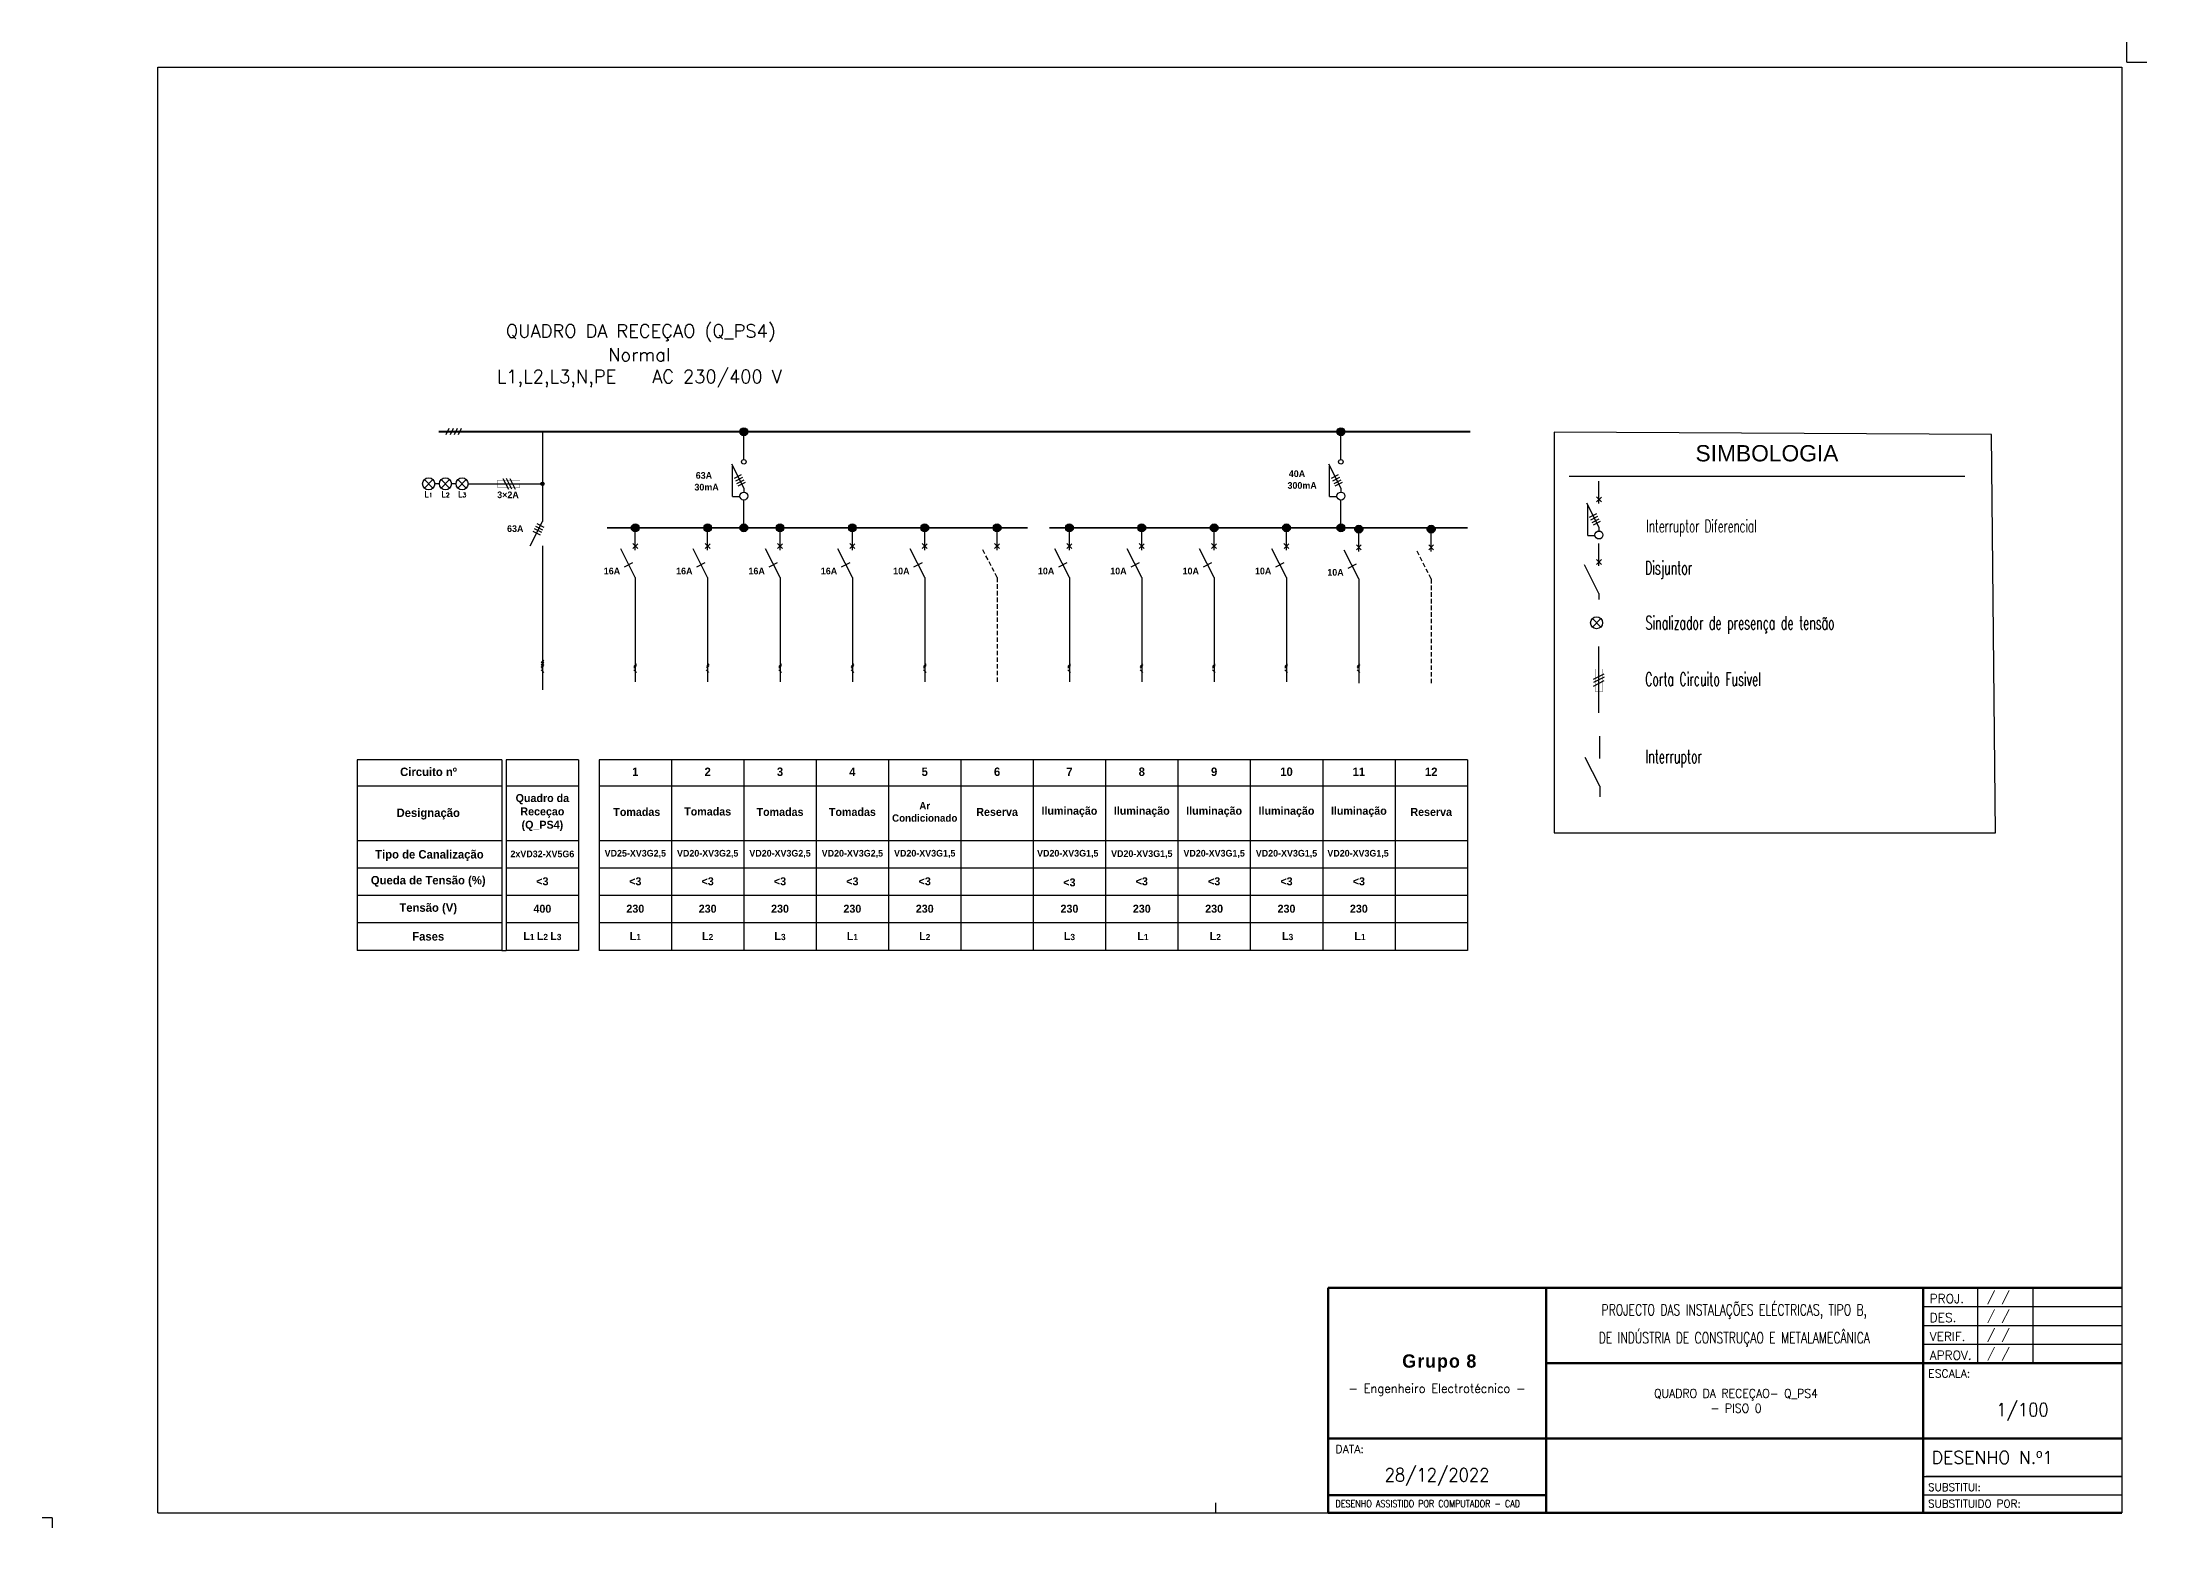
# Model space of a CAD drawing. Extents: x -8 to 729, y -363 to 534.
# Drawn here: x 633.3 to 728.2, y -111.2 to -44.3 of the extents above; entities that cross this region are included whole.
import ezdxf
from ezdxf.enums import TextEntityAlignment as Align

# ---------------------------------------------------------------- set-up
doc = ezdxf.new("R2010")
doc.units = 0
doc.header["$LTSCALE"] = 0.8
doc.header["$MEASUREMENT"] = 0
doc.linetypes.add('DASHED2', pattern=[0.375, 0.25, -0.125])
doc.linetypes.add('HIDDEN', pattern=[0.375, 0.25, -0.125])
doc.layers.get('0').update_dxf_attribs({"color": 3, "linetype": 'CONTINUOUS'})
for name, color, linetype in [('0_ligações', 10, 'CONTINUOUS'), ('Desenho base', 7, 'CONTINUOUS'), ('LEGENDA', 1, 'CONTINUOUS'), ('Quadros Eléctricos', 41, 'CONTINUOUS')]:
    doc.layers.add(name, color=color, linetype=linetype)
doc.styles.add('ARIAL', font='arial.ttf')
doc.styles.add('Century Gothic', font='GOTHICB.TTF')
doc.styles.add('PEN', font='ROMANS.SHX', dxfattribs={"width": 0.7, "height": 1})
doc.styles.add('ROMANS', font='romans', dxfattribs={"width": 0.9})
doc.styles.get("Standard").update_dxf_attribs({"font": 'ROMANS'})

# ---------------------------------------------------------------- blocks, each defined once
blk = doc.blocks.new('Folha A3')
at = {"color": 0}
for p, q in [((412, 289), (412, 293)), ((412, 289), (416, 289)), ((21, 288), (411, 288)), ((21, 1), (21, 288)), ((411, 288), (411, 1)), ((0, 0), (-2, 0)), ((0, 0), (0, -2)), ((21, 1), (411, 1)), ((231, 3), (231, 1))]:
    blk.add_line(p, q, dxfattribs=at)

msp = doc.modelspace()

# ---------------------------------------------------------------- hatches: boundary and pattern name
at = {"layer": 'Quadros Eléctricos'}
for points in [[(664.955, -61.638, 1), (664.955, -61.994, 1)], [(691.857, -61.638, 1), (691.857, -61.994, 1)], [(655.797, -64.166, -1), (655.957, -64.166, -1)], [(660.064, -65.969, 1), (660.064, -66.325, 1)], [(663.324, -65.969, 1), (663.324, -66.325, 1)], [(664.954, -65.969, 1), (664.954, -66.325, 1)], [(666.584, -65.969, 1), (666.584, -66.325, 1)], [(669.844, -65.969, 1), (669.844, -66.325, 1)], [(673.104, -65.969, 1), (673.104, -66.325, 1)], [(676.365, -65.969, 1), (676.365, -66.325, 1)], [(679.625, -65.969, 1), (679.625, -66.325, 1)], [(682.885, -65.969, 1), (682.885, -66.325, 1)], [(686.145, -65.969, 1), (686.145, -66.325, 1)], [(689.405, -65.969, 1), (689.405, -66.325, 1)], [(691.856, -65.969, 1), (691.856, -66.325, 1)], [(692.665, -66.028, 1), (692.665, -66.384, 1)], [(695.925, -66.028, 1), (695.925, -66.384, 1)]]:
    msp.add_hatch(color=7, dxfattribs=at).paths.add_polyline_path(points)

# ---------------------------------------------------------------- linework, layer by layer
at = {"layer": 'Desenho base'}
for p, q in [((721.174, -61.94), (701.465, -61.839)), ((702.141, -63.825, 0.001), (719.965, -63.825, 0.001)), ((655.936, -72.117), (655.818, -72.235)), ((655.936, -72.194), (655.818, -72.312)), ((655.936, -72.271), (655.818, -72.389)), ((655.936, -72.348), (655.818, -72.466)), ((655.936, -72.662), (655.818, -72.543)), ((660.124, -72.271), (660.005, -72.389)), ((660.124, -72.348), (660.005, -72.466)), ((660.124, -72.662), (660.005, -72.543)), ((663.384, -72.271), (663.265, -72.389)), ((663.384, -72.348), (663.265, -72.466)), ((663.384, -72.662), (663.265, -72.543)), ((666.644, -72.271), (666.525, -72.389)), ((666.644, -72.348), (666.525, -72.466)), ((666.644, -72.662), (666.525, -72.543)), ((669.904, -72.271), (669.785, -72.389)), ((669.904, -72.348), (669.785, -72.466)), ((669.904, -72.662), (669.785, -72.543)), ((673.163, -72.271), (673.045, -72.389)), ((673.163, -72.348), (673.045, -72.466)), ((673.163, -72.662), (673.045, -72.543)), ((679.674, -72.271, 0), (679.555, -72.389, 0)), ((679.674, -72.348, 0), (679.555, -72.466, 0)), ((679.674, -72.662, 0), (679.555, -72.543, 0)), ((682.934, -72.271, 0), (682.815, -72.389, 0)), ((682.934, -72.348, 0), (682.815, -72.466, 0)), ((682.934, -72.662, 0), (682.815, -72.543, 0)), ((686.194, -72.271, 0), (686.075, -72.389, 0)), ((686.194, -72.348, 0), (686.075, -72.466, 0)), ((686.194, -72.662, 0), (686.075, -72.543, 0)), ((689.454, -72.271, 0), (689.335, -72.389, 0)), ((689.454, -72.348, 0), (689.335, -72.466, 0)), ((689.454, -72.662, 0), (689.335, -72.543, 0)), ((692.714, -72.271, 0), (692.595, -72.389, 0)), ((692.714, -72.348, 0), (692.595, -72.466, 0)), ((692.714, -72.662, 0), (692.595, -72.543, 0))]:
    msp.add_line(p, q, dxfattribs=at)
at = {"layer": 'Desenho base', "lineweight": 120}
for p, q in [((727.038, -100.375), (691.278, -100.375)), ((691.278, -100.375), (691.278, -110.515)), ((727.038, -110.515), (691.278, -110.515))]:
    msp.add_line(p, q, dxfattribs=at)
at = {"layer": 'Desenho base', "lineweight": 60}
for p, q in [((701.098, -100.375), (701.098, -110.515)), ((718.098, -100.375), (718.098, -110.515)), ((701.098, -103.775), (727.038, -103.775)), ((691.278, -107.175), (727.038, -107.175)), ((701.098, -109.725), (691.278, -109.725))]:
    msp.add_line(p, q, dxfattribs=at)
at = {"layer": 'Desenho base', "lineweight": 30}
for p, q in [((720.538, -100.375), (720.538, -103.775)), ((723.038, -100.375), (723.038, -103.775)), ((718.098, -101.225), (727.038, -101.225)), ((718.098, -102.075), (727.038, -102.075)), ((718.098, -102.927), (727.038, -102.927)), ((718.098, -108.875), (727.038, -108.875)), ((727.038, -108.875), (718.218, -108.875)), ((727.038, -109.725), (718.098, -109.725))]:
    msp.add_line(p, q, dxfattribs=at)
at = {"layer": 'Quadros Eléctricos', "color": 7, "ltscale": 10}
for p, q in [((651.667, -61.668), (651.529, -61.962)), ((651.852, -61.668), (651.715, -61.962)), ((652.037, -61.668), (651.9, -61.962)), ((652.222, -61.668), (652.085, -61.962))]:
    msp.add_line(p, q, dxfattribs=at)
at = {"layer": 'Quadros Eléctricos'}
for p, q in [((655.877, -61.816), (655.877, -65.859)), ((664.955, -63.069), (664.955, -61.816)), ((691.857, -63.069, 0), (691.857, -61.816, 0)), ((664.397, -63.257), (664.954, -64.352)), ((691.299, -63.257, 0), (691.856, -64.352, 0)), ((651.235, -64.163), (651.024, -64.163)), ((651.988, -64.164), (651.777, -64.164)), ((652.529, -64.165), (653.843, -64.163)), ((653.856, -64.163), (655.877, -64.166)), ((664.954, -64.352), (664.954, -64.533)), ((691.856, -64.352, 0), (691.856, -64.533, 0)), ((703.484, -65.048), (703.484, -64.048)), ((655.877, -65.316), (655.877, -65.859)), ((664.954, -65.579), (664.954, -64.894)), ((664.954, -66.147), (664.954, -64.894)), ((691.856, -65.579, 0), (691.856, -64.894, 0)), ((691.856, -66.147, 0), (691.856, -64.894, 0)), ((702.926, -65.013), (703.484, -66.109)), ((655.32, -66.953), (655.877, -65.859)), ((660.064, -67.146, 0), (660.064, -66.147, 0)), ((669.844, -66.147), (660.064, -66.147, 0)), ((663.324, -67.146), (663.324, -66.147)), ((666.584, -67.146), (666.584, -66.147)), ((669.844, -67.146), (669.844, -66.147)), ((673.104, -67.146), (673.104, -66.147)), ((676.365, -67.146, 0), (676.365, -66.147, 0)), ((679.625, -67.146, 0), (679.625, -66.147, 0)), ((682.885, -67.146, 0), (682.885, -66.147, 0)), ((686.145, -67.146, 0), (686.145, -66.147, 0)), ((689.405, -67.146, 0), (689.405, -66.147, 0)), ((692.665, -67.206, 0), (692.665, -66.206, 0)), ((695.925, -67.206, 0), (695.925, -66.206, 0)), ((703.484, -66.109), (703.484, -66.289)), ((655.877, -66.953), (655.877, -73.446)), ((660.064, -68.388, 0), (659.407, -67.098, 0)), ((663.324, -68.388), (662.667, -67.098)), ((666.584, -68.388), (665.927, -67.098)), ((669.844, -68.388), (669.187, -67.098)), ((669.844, -67.146), (669.844, -66.881)), ((673.104, -68.388), (672.447, -67.098)), ((673.104, -67.146), (673.104, -66.881)), ((679.625, -68.388, 0), (678.967, -67.098, 0)), ((682.885, -68.388, 0), (682.227, -67.098, 0)), ((686.145, -68.388, 0), (685.487, -67.098, 0)), ((686.145, -67.146, 0), (686.145, -66.881, 0)), ((689.405, -68.388, 0), (688.747, -67.098, 0)), ((689.405, -67.146, 0), (689.405, -66.881, 0)), ((692.665, -68.448, 0), (692.007, -67.157, 0)), ((703.483, -67.858), (703.483, -66.859)), ((703.483, -69.1), (702.826, -67.81)), ((660.064, -68.388, 0), (660.064, -73.083, 0)), ((663.324, -68.388), (663.324, -73.083)), ((666.584, -68.388), (666.584, -73.083)), ((669.844, -68.388), (669.844, -73.083)), ((673.104, -68.388), (673.104, -73.083)), ((679.625, -68.388, 0), (679.625, -73.083, 0)), ((682.885, -68.388, 0), (682.885, -73.083, 0)), ((686.145, -68.388, 0), (686.145, -73.083, 0)), ((689.405, -68.388, 0), (689.405, -73.083, 0)), ((692.665, -68.448, 0), (692.665, -73.142, 0)), ((703.483, -69.1), (703.483, -69.37)), ((703.48, -74.487), (703.484, -71.497)), ((703.517, -76.538), (703.517, -75.538)), ((654.047, -76.6), (647.527, -76.6)), ((647.527, -76.6), (647.527, -85.181)), ((654.047, -76.6), (654.047, -85.181)), ((657.507, -76.6, 0), (654.247, -76.6)), ((654.247, -76.6), (654.247, -85.181)), ((657.507, -76.6, 0), (657.507, -85.181)), ((661.695, -76.6), (658.435, -76.6)), ((658.435, -76.6), (658.435, -85.181, 0)), ((661.695, -76.6), (661.695, -85.181)), ((664.955, -76.6), (661.695, -76.6)), ((661.695, -76.6), (661.695, -85.181)), ((661.695, -76.6), (661.695, -85.181)), ((661.695, -76.6), (661.695, -85.181)), ((664.955, -76.6), (664.955, -85.181)), ((668.215, -76.6), (664.955, -76.6)), ((664.955, -76.6), (664.955, -85.181)), ((664.955, -76.6), (664.955, -85.181)), ((664.955, -76.6, 0), (664.955, -85.181)), ((668.215, -76.6), (668.215, -85.181)), ((671.475, -76.6), (668.215, -76.6)), ((668.215, -76.6), (668.215, -85.181)), ((668.215, -76.6, 0), (668.215, -85.181)), ((668.215, -76.6, 0), (668.215, -85.181)), ((671.475, -76.6, 0), (671.475, -85.181)), ((674.735, -76.6, 0), (671.475, -76.6, 0)), ((671.475, -76.6, 0), (671.475, -85.181, 0)), ((671.475, -76.6, 0), (671.475, -85.181, 0)), ((671.475, -76.6, 0), (671.475, -85.181, 0)), ((674.735, -76.6, 0), (674.735, -85.181, 0)), ((677.995, -76.6, 0), (674.735, -76.6, 0)), ((674.735, -76.6, 0), (674.735, -85.181, 0)), ((674.735, -76.6, 0), (674.735, -85.181, 0)), ((674.735, -76.6, 0), (674.735, -85.181, 0)), ((677.995, -76.6, 0), (677.995, -85.181, 0)), ((681.255, -76.6, 0), (677.995, -76.6, 0)), ((677.995, -76.6, 0), (677.995, -85.181, 0)), ((681.255, -76.6, 0), (681.255, -85.181, 0)), ((684.515, -76.6, 0), (681.255, -76.6, 0)), ((681.255, -76.6, 0), (681.255, -85.181, 0)), ((681.255, -76.6, 0), (681.255, -85.181, 0)), ((681.255, -76.6, 0), (681.255, -85.181, 0)), ((684.515, -76.6, 0), (684.515, -85.181, 0)), ((687.775, -76.6, 0), (684.515, -76.6, 0)), ((684.515, -76.6, 0), (684.515, -85.181, 0)), ((687.775, -76.6, 0), (687.775, -85.181, 0)), ((691.035, -76.6, 0), (687.775, -76.6, 0)), ((687.775, -76.6, 0), (687.775, -85.181, 0)), ((687.775, -76.6, 0), (687.775, -85.181, 0)), ((687.775, -76.6, 0), (687.775, -85.181, 0)), ((691.035, -76.6, 0), (691.035, -85.181, 0)), ((694.295, -76.6, 0), (691.035, -76.6, 0)), ((691.035, -76.6, 0), (691.035, -85.181, 0)), ((694.295, -76.6, 0), (694.295, -85.181, 0)), ((697.555, -76.6, 0), (694.295, -76.6, 0)), ((694.295, -76.6, 0), (694.295, -85.181, 0)), ((697.555, -76.6, 0), (697.555, -85.181, 0)), ((703.517, -77.779), (702.86, -76.489)), ((654.047, -77.777), (647.527, -77.777)), ((657.507, -77.777), (654.247, -77.777)), ((661.695, -77.777), (658.435, -77.777)), ((664.955, -77.777), (661.695, -77.777)), ((668.215, -77.777), (664.955, -77.777)), ((671.475, -77.777), (668.215, -77.777)), ((674.735, -77.777, 0), (671.475, -77.777, 0)), ((677.995, -77.777, 0), (674.735, -77.777, 0)), ((681.255, -77.777, 0), (677.995, -77.777, 0)), ((684.515, -77.777, 0), (681.255, -77.777, 0)), ((687.775, -77.777, 0), (684.515, -77.777, 0)), ((691.035, -77.777, 0), (687.775, -77.777, 0)), ((694.295, -77.777, 0), (691.035, -77.777, 0)), ((697.555, -77.777, 0), (694.295, -77.777, 0)), ((703.517, -77.779), (703.517, -78.269)), ((654.047, -80.245), (647.527, -80.245)), ((657.507, -80.245), (654.247, -80.245)), ((661.695, -80.245), (658.435, -80.245)), ((664.955, -80.245), (661.695, -80.245)), ((668.215, -80.245), (664.955, -80.245)), ((671.475, -80.245), (668.215, -80.245)), ((674.735, -80.245, 0), (671.475, -80.245, 0)), ((677.995, -80.245, 0), (674.735, -80.245, 0)), ((681.255, -80.245, 0), (677.995, -80.245, 0)), ((684.515, -80.245, 0), (681.255, -80.245, 0)), ((687.775, -80.245, 0), (684.515, -80.245, 0)), ((691.035, -80.245, 0), (687.775, -80.245, 0)), ((694.295, -80.245, 0), (691.035, -80.245, 0)), ((697.555, -80.245, 0), (694.295, -80.245, 0)), ((654.047, -81.479), (647.527, -81.479)), ((657.507, -81.479), (654.247, -81.479)), ((661.695, -81.479), (658.435, -81.479)), ((664.955, -81.479), (661.695, -81.479)), ((668.215, -81.479), (664.955, -81.479)), ((671.475, -81.479), (668.215, -81.479)), ((674.735, -81.479, 0), (671.475, -81.479, 0)), ((677.995, -81.479, 0), (674.735, -81.479, 0)), ((681.255, -81.479, 0), (677.995, -81.479, 0)), ((684.515, -81.479, 0), (681.255, -81.479, 0)), ((687.775, -81.479, 0), (684.515, -81.479, 0)), ((691.035, -81.479, 0), (687.775, -81.479, 0)), ((694.295, -81.479, 0), (691.035, -81.479, 0)), ((697.555, -81.479, 0), (694.295, -81.479, 0)), ((654.047, -82.713), (647.527, -82.713)), ((657.507, -82.713), (654.247, -82.713)), ((661.695, -82.713), (658.435, -82.713)), ((664.955, -82.713), (661.695, -82.713)), ((668.215, -82.713), (664.955, -82.713)), ((671.475, -82.713), (668.215, -82.713)), ((674.735, -82.713, 0), (671.475, -82.713, 0)), ((677.995, -82.713, 0), (674.735, -82.713, 0)), ((681.255, -82.713, 0), (677.995, -82.713, 0)), ((684.515, -82.713, 0), (681.255, -82.713, 0)), ((687.775, -82.713, 0), (684.515, -82.713, 0)), ((691.035, -82.713, 0), (687.775, -82.713, 0)), ((694.295, -82.713, 0), (691.035, -82.713, 0)), ((697.555, -82.713, 0), (694.295, -82.713, 0)), ((654.047, -83.947), (647.527, -83.947)), ((657.507, -83.947), (654.247, -83.947)), ((661.695, -83.947, 0), (658.435, -83.947, 0)), ((664.955, -83.947), (661.695, -83.947)), ((668.215, -83.947), (664.955, -83.947)), ((671.475, -83.947), (668.215, -83.947)), ((674.735, -83.947, 0), (671.475, -83.947, 0)), ((677.995, -83.947, 0), (674.735, -83.947, 0)), ((681.255, -83.947, 0), (677.995, -83.947, 0)), ((684.515, -83.947, 0), (681.255, -83.947, 0)), ((687.775, -83.947, 0), (684.515, -83.947, 0)), ((691.035, -83.947, 0), (687.775, -83.947, 0)), ((694.295, -83.947, 0), (691.035, -83.947, 0)), ((697.555, -83.947, 0), (694.295, -83.947, 0)), ((654.047, -85.181), (647.527, -85.181)), ((654.047, -85.181), (654.247, -85.181)), ((657.507, -85.181), (654.247, -85.181)), ((661.695, -85.181, 0), (658.435, -85.181, 0)), ((664.955, -85.181), (661.695, -85.181)), ((668.215, -85.181), (664.955, -85.181)), ((671.475, -85.181), (668.215, -85.181)), ((674.735, -85.181, 0), (671.475, -85.181, 0)), ((677.995, -85.181, 0), (674.735, -85.181, 0)), ((681.255, -85.181, 0), (677.995, -85.181, 0)), ((684.515, -85.181, 0), (681.255, -85.181, 0)), ((687.775, -85.181, 0), (684.515, -85.181, 0)), ((691.035, -85.181, 0), (687.775, -85.181, 0)), ((694.295, -85.181, 0), (691.035, -85.181, 0)), ((697.555, -85.181, 0), (694.295, -85.181, 0))]:
    msp.add_line(p, q, dxfattribs=at)
at = {"layer": 'Quadros Eléctricos', "color": 0}
for p, q in [((701.465, -61.839), (701.465, -79.879)), ((721.345, -79.879), (721.174, -61.94)), ((701.465, -79.879), (721.345, -79.879))]:
    msp.add_line(p, q, dxfattribs=at)
at = {"layer": 'Quadros Eléctricos', "color": 7}
for p, q in [((664.448, -64.729), (664.448, -63.372)), ((691.35, -64.729, 0), (691.35, -63.372, 0)), ((650.945, -63.971), (650.562, -64.354)), ((650.944, -64.355), (650.563, -63.971)), ((651.697, -64.355), (651.315, -63.972)), ((651.697, -63.972), (651.315, -64.355)), ((652.45, -64.356), (652.068, -63.972)), ((652.45, -63.972), (652.068, -64.356)), ((654.102, -63.924), (654.348, -64.408)), ((654.5, -64.407), (654.254, -63.923)), ((654.406, -63.921), (654.652, -64.406)), ((664.529, -63.915), (664.851, -63.751)), ((664.587, -64.029), (664.909, -63.865)), ((664.645, -64.143), (664.967, -63.979)), ((664.703, -64.257), (665.024, -64.093)), ((691.431, -63.915, 0), (691.753, -63.751, 0)), ((691.489, -64.029, 0), (691.811, -63.865, 0)), ((691.547, -64.143, 0), (691.869, -63.979, 0)), ((691.605, -64.257, 0), (691.927, -64.093, 0)), ((664.448, -64.729), (664.775, -64.729)), ((691.35, -64.729, 0), (691.677, -64.729, 0)), ((702.977, -66.485), (702.977, -65.128)), ((703.371, -64.757), (703.594, -64.98)), ((703.594, -64.761), (703.373, -64.981)), ((655.453, -66.294), (655.774, -66.458)), ((655.51, -66.181), (655.832, -66.344)), ((655.568, -66.067), (655.89, -66.231)), ((655.626, -65.953), (655.948, -66.117)), ((703.059, -65.671), (703.381, -65.508)), ((703.117, -65.785), (703.438, -65.621)), ((703.175, -65.899), (703.496, -65.735)), ((703.233, -66.013), (703.554, -65.849)), ((659.951, -66.856, 0), (660.173, -67.079, 0)), ((660.173, -66.86, 0), (659.953, -67.08, 0)), ((663.211, -66.856), (663.433, -67.079)), ((663.433, -66.86), (663.213, -67.08)), ((666.471, -66.856), (666.693, -67.079)), ((666.693, -66.86), (666.473, -67.08)), ((669.731, -66.856), (669.953, -67.079)), ((669.953, -66.86), (669.733, -67.08)), ((672.991, -66.856), (673.213, -67.079)), ((673.213, -66.86), (672.993, -67.08)), ((676.252, -66.856, 0), (676.474, -67.079, 0)), ((676.474, -66.86, 0), (676.253, -67.08, 0)), ((679.512, -66.856, 0), (679.734, -67.079, 0)), ((679.734, -66.86, 0), (679.513, -67.08, 0)), ((682.772, -66.856, 0), (682.994, -67.079, 0)), ((682.994, -66.86, 0), (682.773, -67.08, 0)), ((686.032, -66.856, 0), (686.254, -67.079, 0)), ((686.254, -66.86, 0), (686.033, -67.08, 0)), ((689.292, -66.856, 0), (689.514, -67.079, 0)), ((689.514, -66.86, 0), (689.293, -67.08, 0)), ((692.552, -66.915, 0), (692.774, -67.138, 0)), ((692.774, -66.919, 0), (692.553, -67.14, 0)), ((695.812, -66.915, 0), (696.034, -67.138, 0)), ((696.034, -66.919, 0), (695.813, -67.14, 0)), ((702.977, -66.485), (703.304, -66.485)), ((659.58, -67.905, 0), (659.958, -67.713, 0)), ((662.84, -67.905), (663.218, -67.713)), ((666.1, -67.905), (666.478, -67.713)), ((669.36, -67.905), (669.738, -67.713)), ((672.62, -67.905), (672.998, -67.713)), ((679.141, -67.905, 0), (679.519, -67.713, 0)), ((682.401, -67.905, 0), (682.779, -67.713, 0)), ((685.661, -67.905, 0), (686.039, -67.713, 0)), ((688.921, -67.905, 0), (689.299, -67.713, 0)), ((692.181, -67.965, 0), (692.559, -67.772, 0)), ((703.37, -67.568), (703.593, -67.791)), ((703.593, -67.572), (703.372, -67.792)), ((703.568, -70.615), (703.186, -70.231)), ((703.568, -70.231), (703.186, -70.614)), ((703.24, -72.968), (703.724, -72.722)), ((703.725, -72.874), (703.241, -73.12)), ((703.242, -73.272), (703.726, -73.026))]:
    msp.add_line(p, q, dxfattribs=at)
at = {"layer": 'Quadros Eléctricos', "linetype": 'DASHED2'}
for p, q in [((676.365, -68.388, 0), (675.707, -67.098, 0)), ((695.925, -68.448, 0), (695.267, -67.157, 0)), ((676.365, -68.388, 0), (676.365, -73.083, 0)), ((695.925, -68.448, 0), (695.925, -73.142, 0))]:
    msp.add_line(p, q, dxfattribs=at)
at = {"layer": 'Quadros Eléctricos', "color": 7, "const_width": 0.0801, "elevation": 0}
for points in [[(697.687, -61.816), (651.208, -61.816)], [(677.741, -66.147), (658.796, -66.147)], [(697.567, -66.147), (678.716, -66.147)]]:
    msp.add_lwpolyline(points, dxfattribs=at)
at = {"layer": 'Quadros Eléctricos', "color": 7}
for centre, radius in [((664.955, -61.816), 0.178), ((691.857, -61.816, 0), 0.178), ((664.954, -63.171), 0.102), ((691.856, -63.171, 0), 0.102), ((655.877, -64.166), 0.0802), ((664.954, -64.713), 0.18), ((691.856, -64.713, 0), 0.18), ((660.064, -66.147, 0), 0.178), ((663.324, -66.147), 0.178), ((664.954, -66.147), 0.178), ((666.584, -66.147), 0.178), ((669.844, -66.147), 0.178), ((673.104, -66.147), 0.178), ((676.365, -66.147, 0), 0.178), ((679.625, -66.147, 0), 0.178), ((682.885, -66.147, 0), 0.178), ((686.145, -66.147, 0), 0.178), ((689.405, -66.147, 0), 0.178), ((691.856, -66.147, 0), 0.178), ((692.665, -66.206, 0), 0.178), ((695.925, -66.206, 0), 0.178), ((703.484, -66.469), 0.18)]:
    msp.add_circle(centre, radius, dxfattribs=at)
at = {"layer": 'Quadros Eléctricos'}
for centre in [(650.754, -64.163), (651.506, -64.163), (652.259, -64.164), (703.377, -70.423)]:
    msp.add_circle(centre, 0.271, dxfattribs=at)
at = {"layer": 'Quadros Eléctricos', "lineweight": 20}
for points in [[(653.842, -64.34), (653.856, -64.326), (653.843, -63.987), (653.856, -64)], [(654.876, -64.347), (654.862, -64.333), (653.843, -64.346), (653.857, -64.333)], [(653.849, -63.987), (653.849, -64), (654.875, -63.987), (654.862, -64.001)], [(654.875, -63.987), (654.862, -64.001), (654.875, -64.341), (654.861, -64.327)], [(703.305, -73.524), (703.319, -73.524), (703.306, -72.498), (703.319, -72.512)], [(703.306, -72.498), (703.319, -72.512), (703.659, -72.499), (703.645, -72.512)], [(703.665, -72.498, 0), (703.652, -72.512, 0), (703.664, -73.531, 0), (703.651, -73.517, 0)], [(703.658, -73.531), (703.645, -73.518), (703.305, -73.531), (703.319, -73.518)]]:
    msp.add_trace(points, dxfattribs=at)

# ---------------------------------------------------------------- block references
at = {"layer": 'Desenho base', "xscale": 0.2268822454281782, "yscale": 0.2268822454281782, "zscale": 0.2268822454281782}
msp.add_blockref('Folha A3', (633.79, -110.742), dxfattribs=at)

# ---------------------------------------------------------------- texts
at = {"layer": '0_ligações', "color": 0, "style": 'PEN', "width": 0.6}
for s, p in [('Disjuntor', (705.558, -68.25)), ('Sinalizador de presença de tensão', (705.585, -70.727)), ('Corta Circuito Fusivel', (705.568, -73.264)), ('Interruptor', (705.581, -76.745))]:
    msp.add_text(s, height=0.6, dxfattribs=at).set_placement(p)
at = {"layer": 'Desenho base', "style": 'PEN', "width": 0.6}
msp.add_text('Interruptor Diferencial', height=0.56403, dxfattribs=at).set_placement((705.617, -66.348, 0.001))
at = {"layer": 'Desenho base', "lineweight": 20, "style": 'ROMANS'}
for s, height, p in [(' / /', 0.4, (720.692, -100.977)), (' / /', 0.4, (720.692, -101.827)), (' / /', 0.4, (720.692, -102.679)), (' / /', 0.4, (720.692, -103.529)), ('ESCALA:', 0.36, (718.316, -104.424)), ('DATA:', 0.36, (691.612, -107.824)), ('DESENHO N.º1 ', 0.57, (718.472, -108.31)), ('SUBSTITUI:', 0.34, (718.316, -109.535)), ('SUBSTITUIDO POR:', 0.34, (718.316, -110.275))]:
    msp.add_text(s, height=height, dxfattribs=at).set_placement(p)
at = {"layer": 'Desenho base', "linetype": 'Continuous', "lineweight": 20, "style": 'ROMANS'}
for s, p in [('PROJ.', (718.388, -101.068)), ('VERIF.', (718.388, -102.773)), ('DES.', (718.388, -101.925)), ('APROV.', (718.388, -103.621))]:
    msp.add_text(s, height=0.4, dxfattribs=at).set_placement(p)
at = {"layer": 'Desenho base', "lineweight": 20, "style": 'ROMANS', "width": 0.757635}
msp.add_text('DESENHO ASSISTIDO POR COMPUTADOR - CAD', height=0.304, dxfattribs=at).set_placement((691.612, -110.257), (699.926, -110.257), align=Align.FIT)
at = {"layer": 'Desenho base', "insert": (660.242, -58.937), "char_height": 0.58976, "width": 36.02981, "attachment_point": 5}
msp.add_mtext('\\A1;Normal\\PL1,L2,L3,N,PE    AC 230/400 V  ', dxfattribs=at)
at = {"layer": 'Desenho base', "attachment_point": 5, "style": 'Century Gothic'}
for s, insert, char_height, width in [('\\pxt0;Quadro da Receçao (Q_PS4)', (655.877, -78.974, 0), 0.3603, 2.87315), ('\\pxt0;Ar Condicionado', (673.105, -78.946, 0), 0.3303, 2.87315), ('\\pxt0;Iluminação', (679.625, -78.946, 0), 0.3603, 2.87315), ('\\pxt0;Iluminação', (682.885, -78.946, 0), 0.3603, 2.87315), ('\\pxt0;Iluminação', (686.145, -78.946, 0), 0.3603, 2.87315), ('\\pxt0;Iluminação', (689.405, -78.946, 0), 0.3603, 2.87315), ('\\pxt0;Iluminação', (692.665, -78.946, 0), 0.3603, 2.87315), ('\\pxt0; Tomadas  ', (660.065, -78.946), 0.3603, 2.97487), ('\\pxt0;Tomadas ', (663.325, -78.927), 0.3603, 2.87315), ('\\pxt0;Tomadas ', (666.585, -78.946, 0), 0.3603, 2.87315), ('\\pxt0;Tomadas ', (669.845, -78.946, 0), 0.3603, 2.87315), ('\\pxt0;Reserva', (676.365, -78.946, 0), 0.3603, 2.87315), ('\\pxt0;Reserva', (695.925, -78.946, 0), 0.3603, 2.87315)]:
    msp.add_mtext(s, dxfattribs=dict(at, insert=insert, char_height=char_height, width=width))
at = {"layer": 'Desenho base', "linetype": 'HIDDEN', "lineweight": 20, "insert": (709.581, -102.075), "char_height": 0.5, "width": 17.03517, "attachment_point": 5, "line_spacing_factor": 1.5, "style": 'ROMANS'}
msp.add_mtext('\\pxt28;{\\W0.71;PROJECTO DAS INSTALAÇÕES ELÉCTRICAS, TIPO B,\\PDE INDÚSTRIA DE CONSTRUÇAO E METALAMECÂNICA}', dxfattribs=at)
at = {"layer": 'Desenho base', "lineweight": 20, "insert": (696.188, -104.312), "char_height": 1, "attachment_point": 5}
msp.add_mtext_dynamic_manual_height_columns('{\\fVivaldi|b1|i0|c0|p66;\\H0.6x;\\T1.1;\\C7; Grupo 8\\H1.66667x;\\P\\Fromans|c0;\\H0.2x;\\T1;\\P\\H2x;\\W0.95;- Engenheiro Electrotécnico -}', width=9.81896, gutter_width=2, heights=[0], dxfattribs=at)
at = {"layer": 'Desenho base', "lineweight": 20, "attachment_point": 5, "style": 'ROMANS'}
for s, insert, char_height, width in [('\\pxt23;QUADRO DA RECEÇAO- Q_PS4 \\P- PISO 0', (709.658, -105.475), 0.4, 16.6992), ('1/100', (722.568, -105.97), 0.6, 8.94), ('28/12/2022', (696.188, -108.904), 0.6, 9.82)]:
    msp.add_mtext(s, dxfattribs=dict(at, insert=insert, char_height=char_height, width=width))
at = {"layer": 'LEGENDA', "color": 1, "style": 'ARIAL'}
msp.add_text('SIMBOLOGIA', height=0.7343, dxfattribs=at).set_placement((711.053, -62.786, 0.001), align=Align.MIDDLE_CENTER)
at = {"layer": 'Quadros Eléctricos', "color": 7, "style": 'Century Gothic'}
for s, p in [('30mA', (662.729, -64.464, 0)), ('63A', (662.788, -63.936, 0)), ('300mA', (689.451, -64.388, 0)), ('40A', (689.51, -63.86, 0)), ('63A', (654.287, -66.333, 0)), ('16A', (658.644, -68.242, 0)), ('16A', (661.904, -68.242)), ('16A', (665.164, -68.242)), ('16A', (668.424, -68.242)), ('10A', (671.684, -68.242)), ('10A', (678.204, -68.242, 0)), ('10A', (681.464, -68.242, 0)), ('10A', (684.724, -68.242, 0)), ('10A', (687.984, -68.242, 0)), ('10A', (691.244, -68.302, 0))]:
    msp.add_text(s, height=0.3005, dxfattribs=at).set_placement(p)
msp.add_text('3×2A', height=0.3005, rotation=359.95717, dxfattribs=at).set_placement((653.842, -64.81))
at = {"layer": 'Quadros Eléctricos', "color": 6, "insert": (660.312, -57.377), "char_height": 0.58976, "width": 36.02981, "attachment_point": 5}
msp.add_mtext('QUADRO DA RECEÇAO (Q_PS4)   ', dxfattribs=at)
at = {"layer": 'Quadros Eléctricos', "color": 7, "char_height": 0.27192, "width": 1.90389, "attachment_point": 5, "rotation": 359.95687}
for s, insert in [('L{\\H0.73671x;1}', (650.75, -64.628)), ('L{\\H0.73671x;2}', (651.515, -64.632)), ('L{\\H0.73671x;3}', (652.264, -64.629))]:
    msp.add_mtext(s, dxfattribs=dict(at, insert=insert))
at = {"layer": 'Quadros Eléctricos', "color": 6, "attachment_point": 5, "style": 'Century Gothic'}
for s, insert, char_height, width in [('Circuito nº', (650.747, -77.14), 0.3802, 5.15295), ('Designação', (650.734, -79.039), 0.3803, 1.7348), ('Tipo de Canalização', (650.787, -80.911, 0), 0.38031, 6.52019), ('Queda de Tensão (%)', (650.734, -82.076), 0.38031, 6.52019), ('Tensão (V)', (650.734, -83.31), 0.3803, 3.84782), ('Fases', (650.734, -84.551), 0.3803, 1.7348)]:
    msp.add_mtext(s, dxfattribs=dict(at, insert=insert, char_height=char_height, width=width))
at = {"layer": 'Quadros Eléctricos', "color": 7, "attachment_point": 5, "style": 'Century Gothic'}
for s, insert, char_height, width in [('1', (660.065, -77.136), 0.38, 1.7348), ('2', (663.325, -77.136), 0.38, 1.7348), ('3', (666.585, -77.136), 0.38, 1.7348), ('4', (669.845, -77.136), 0.38, 1.7348), ('5', (673.105, -77.136, 0), 0.38, 1.7348), ('6', (676.365, -77.136, 0), 0.38, 1.7348), ('7', (679.625, -77.136, 0), 0.38, 1.7348), ('8', (682.885, -77.136, 0), 0.38, 1.7348), ('9', (686.145, -77.136, 0), 0.38, 1.7348), ('10', (689.405, -77.136, 0), 0.3803, 1.7348), ('11', (692.665, -77.136, 0), 0.3803, 1.7348), ('12', (695.925, -77.136, 0), 0.3803, 1.7348), ('2xVD32-XV5G6', (655.877, -80.838, 0), 0.3, 2.12943), ('VD25-XV3G2,5', (660.065, -80.838, 0), 0.3, 2.12943), ('VD20-XV3G2,5', (663.325, -80.838, 0), 0.3, 2.12943), ('VD20-XV3G2,5', (666.585, -80.838, 0), 0.3, 2.12943), ('VD20-XV3G2,5', (669.845, -80.838, 0), 0.3, 2.12943), ('VD20-XV3G1,5', (673.105, -80.838, 0), 0.3, 2.12943), ('VD20-XV3G1,5', (679.549, -80.838, 0), 0.3, 2.12943), ('VD20-XV3G1,5', (682.885, -80.855, 0), 0.3, 2.12943), ('VD20-XV3G1,5', (686.145, -80.838, 0), 0.3, 2.12943), ('VD20-XV3G1,5', (689.405, -80.838, 0), 0.3, 2.12943), ('VD20-XV3G1,5', (692.629, -80.838, 0), 0.3, 2.12943), ('<3', (655.877, -82.072, 0), 0.3606, 2.12943), ('<3', (660.065, -82.072, 0), 0.3606, 2.12943), ('<3', (663.325, -82.072, 0), 0.3606, 2.12943), ('<3', (666.585, -82.072, 0), 0.3606, 2.12943), ('<3', (669.845, -82.072, 0), 0.3606, 2.12943), ('<3', (673.105, -82.072, 0), 0.3606, 2.12943), ('<3', (679.625, -82.12, 0), 0.3606, 2.12943), ('<3', (682.885, -82.072, 0), 0.3606, 2.12943), ('<3', (686.145, -82.072, 0), 0.3606, 2.12943), ('<3', (689.405, -82.072, 0), 0.3606, 2.12943), ('<3', (692.665, -82.072, 0), 0.3606, 2.12943), ('400', (655.877, -83.306), 0.3606, 2.12943), ('230', (660.065, -83.306, 0), 0.3606, 2.12943), ('230', (663.325, -83.306, 0), 0.3606, 2.12943), ('230', (666.585, -83.306), 0.3606, 2.12943), ('230', (669.845, -83.306), 0.3606, 2.12943), ('230', (673.105, -83.306), 0.3606, 2.12943), ('230', (679.625, -83.306, 0), 0.3606, 2.12943), ('230', (682.885, -83.306, 0), 0.3606, 2.12943), ('230', (686.145, -83.306, 0), 0.3606, 2.12943), ('230', (689.405, -83.306, 0), 0.3606, 2.12943), ('230', (692.665, -83.306, 0), 0.3606, 2.12943), ('L{\\H0.77778x;1 }L{\\H0.77778x;2 }L{\\H0.77778x;3}', (655.877, -84.54), 0.36059, 2.12943), ('L{\\H0.77778x;1 }', (660.065, -84.54), 0.36059, 2.12943), ('L{\\H0.77778x;2 }', (663.325, -84.54), 0.36059, 2.12943), ('L{\\H0.77778x;3}', (666.585, -84.54), 0.36059, 2.12943), ('L{\\H0.77778x;1 }', (669.845, -84.54, 0), 0.36059, 1.84027), ('L{\\H0.77778x;2 }', (673.105, -84.54, 0), 0.36059, 2.12943), ('L{\\H0.77778x;3}', (679.625, -84.54, 0), 0.36059, 2.12943), ('{\\H0.77778x; }L{\\H0.77778x;1}', (682.885, -84.54, 0), 0.36059, 2.12943), ('{\\H0.77778x; }L{\\H0.77778x;2}', (686.145, -84.54, 0), 0.36059, 2.12943), ('{\\H0.77778x; }L{\\H0.77778x;3}', (689.405, -84.54, 0), 0.36059, 2.12943), ('{\\H0.77778x; }L{\\H0.77778x;1}', (692.665, -84.54, 0), 0.36059, 2.12943)]:
    msp.add_mtext(s, dxfattribs=dict(at, insert=insert, char_height=char_height, width=width))

doc.saveas('drawing.dxf')
